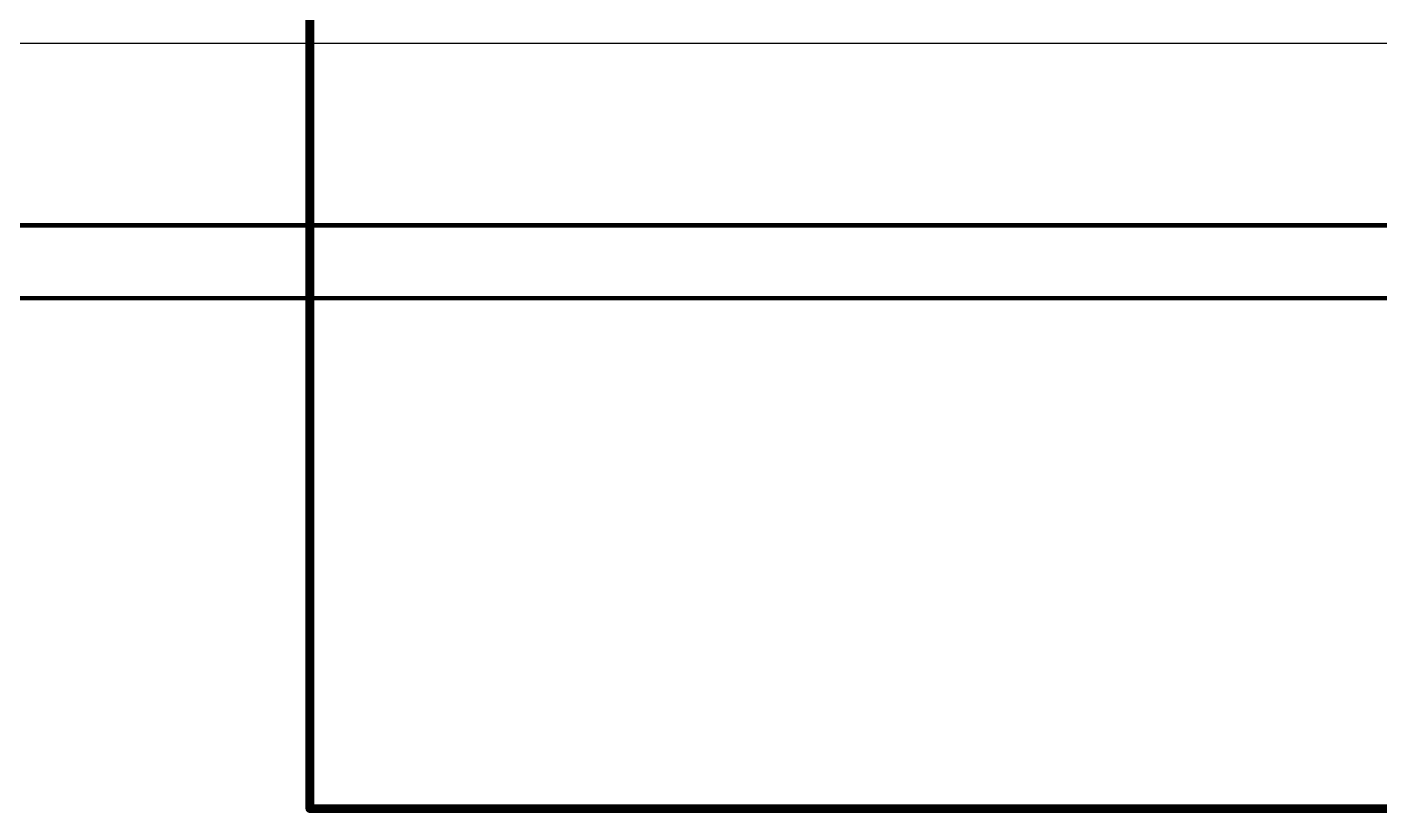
# Model space of a CAD drawing. Extents: x -12 to 133, y -27 to 98.
# Drawn here: x 14.74 to 61.9, y -26.82 to 0.56 of the extents above; entities that cross this region are included whole.
import ezdxf

# ---------------------------------------------------------------- set-up
doc = ezdxf.new("R2010")
doc.units = 0
for name, color, linetype in [('1', 12, 'CONTINUOUS'), ('16', 132, 'CONTINUOUS'), ('20', 31, 'CONTINUOUS'), ('25', 253, 'CONTINUOUS')]:
    doc.layers.add(name, color=color, linetype=linetype)

msp = doc.modelspace()

# ---------------------------------------------------------------- linework, layer by layer
at = {"layer": '1', "const_width": 0.1524}
msp.add_lwpolyline([(-11.43, -6.35), (130.81, -6.35)], dxfattribs=at)
at = {"layer": '16', "const_width": 0.1524}
msp.add_lwpolyline([(133.35, -8.89), (-8.89, -8.89)], dxfattribs=at)
at = {"layer": '20'}
msp.add_line((6.35, 0), (93.65, 0), dxfattribs=at)
at = {"layer": '25', "const_width": 0.3048}
for points in [[(24.6, 39.37), (24.6, -26.67)], [(24.6, -26.67), (75.4, -26.67)]]:
    msp.add_lwpolyline(points, dxfattribs=at)
at = {"layer": '25', "const_width": 0.1524}
for points in [[(24.6, -26.5938, 1), (24.6, -26.7462)], [(24.5238, -26.67, 1), (24.6762, -26.67)]]:
    msp.add_lwpolyline(points, format="xyb", dxfattribs=at)

doc.saveas('drawing.dxf')
